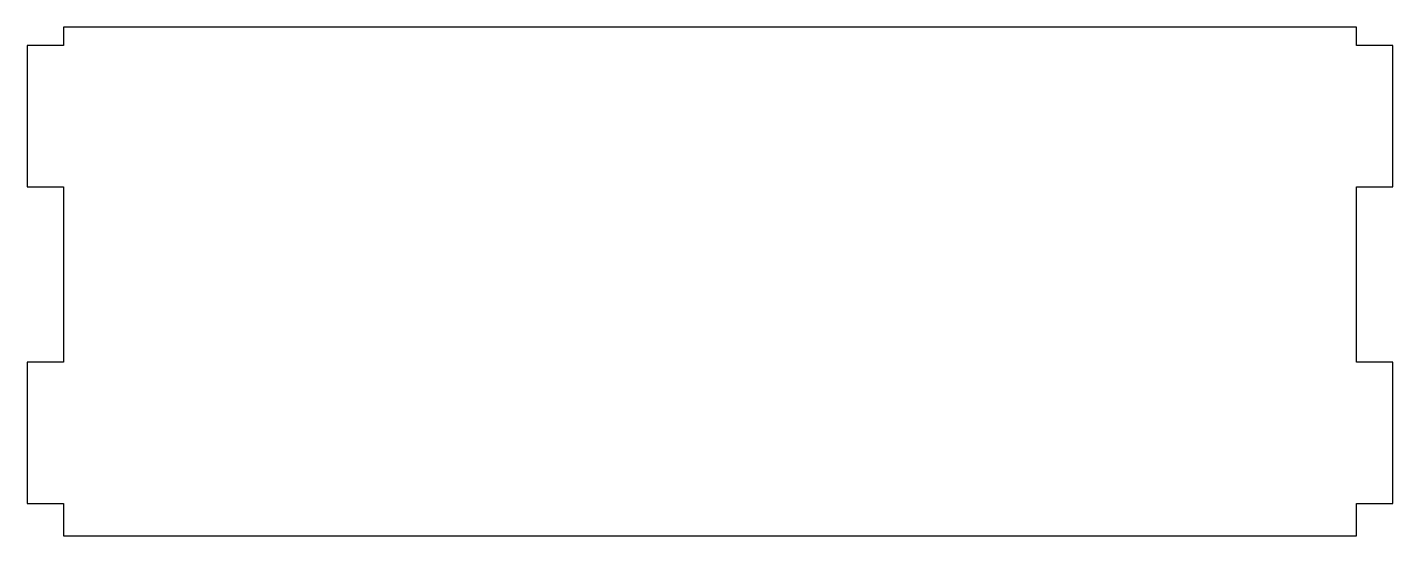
# Model space of a CAD drawing. Header units: millimetres. Extents: x -23919 to -23692, y -14265 to -14180.
import ezdxf

# ---------------------------------------------------------------- set-up
doc = ezdxf.new("R2010")
doc.units = ezdxf.units.MM

msp = doc.modelspace()

# ---------------------------------------------------------------- linework, layer by layer
for p, q in [((-23698.36, -14180.49, 24735.94), (-23913.03, -14180.49, 24735.94)), ((-23913.03, -14180.49, 24735.94), (-23913.03, -14183.52, 24735.94)), ((-23698.36, -14183.52, 24735.94), (-23698.36, -14180.49, 24735.94)), ((-23913.03, -14183.52, 24735.94), (-23919.03, -14183.52, 24735.94)), ((-23919.03, -14183.52, 24735.94), (-23919.03, -14206.97, 24735.94)), ((-23692.36, -14183.52, 24735.94), (-23698.36, -14183.52, 24735.94)), ((-23692.36, -14206.97, 24735.94), (-23692.36, -14183.52, 24735.94)), ((-23919.03, -14206.97, 24735.94), (-23913.03, -14206.97, 24735.94)), ((-23913.03, -14206.97, 24735.94), (-23913.03, -14236.05, 24735.94)), ((-23698.36, -14236.05, 24735.94), (-23698.36, -14206.97, 24735.94)), ((-23698.36, -14206.97, 24735.94), (-23692.36, -14206.97, 24735.94)), ((-23913.03, -14236.05, 24735.94), (-23919.03, -14236.05, 24735.94)), ((-23919.03, -14236.05, 24735.94), (-23919.03, -14259.5, 24735.94)), ((-23692.36, -14236.05, 24735.94), (-23698.36, -14236.05, 24735.94)), ((-23692.36, -14259.5, 24735.94), (-23692.36, -14236.05, 24735.94)), ((-23919.03, -14259.5, 24735.94), (-23913.03, -14259.5, 24735.94)), ((-23913.03, -14259.5, 24735.94), (-23913.03, -14264.84, 24735.94)), ((-23698.36, -14264.84, 24735.94), (-23698.36, -14259.5, 24735.94)), ((-23698.36, -14259.5, 24735.94), (-23692.36, -14259.5, 24735.94)), ((-23913.03, -14264.84, 24735.94), (-23698.36, -14264.84, 24735.94))]:
    msp.add_line(p, q)

doc.saveas('drawing.dxf')
